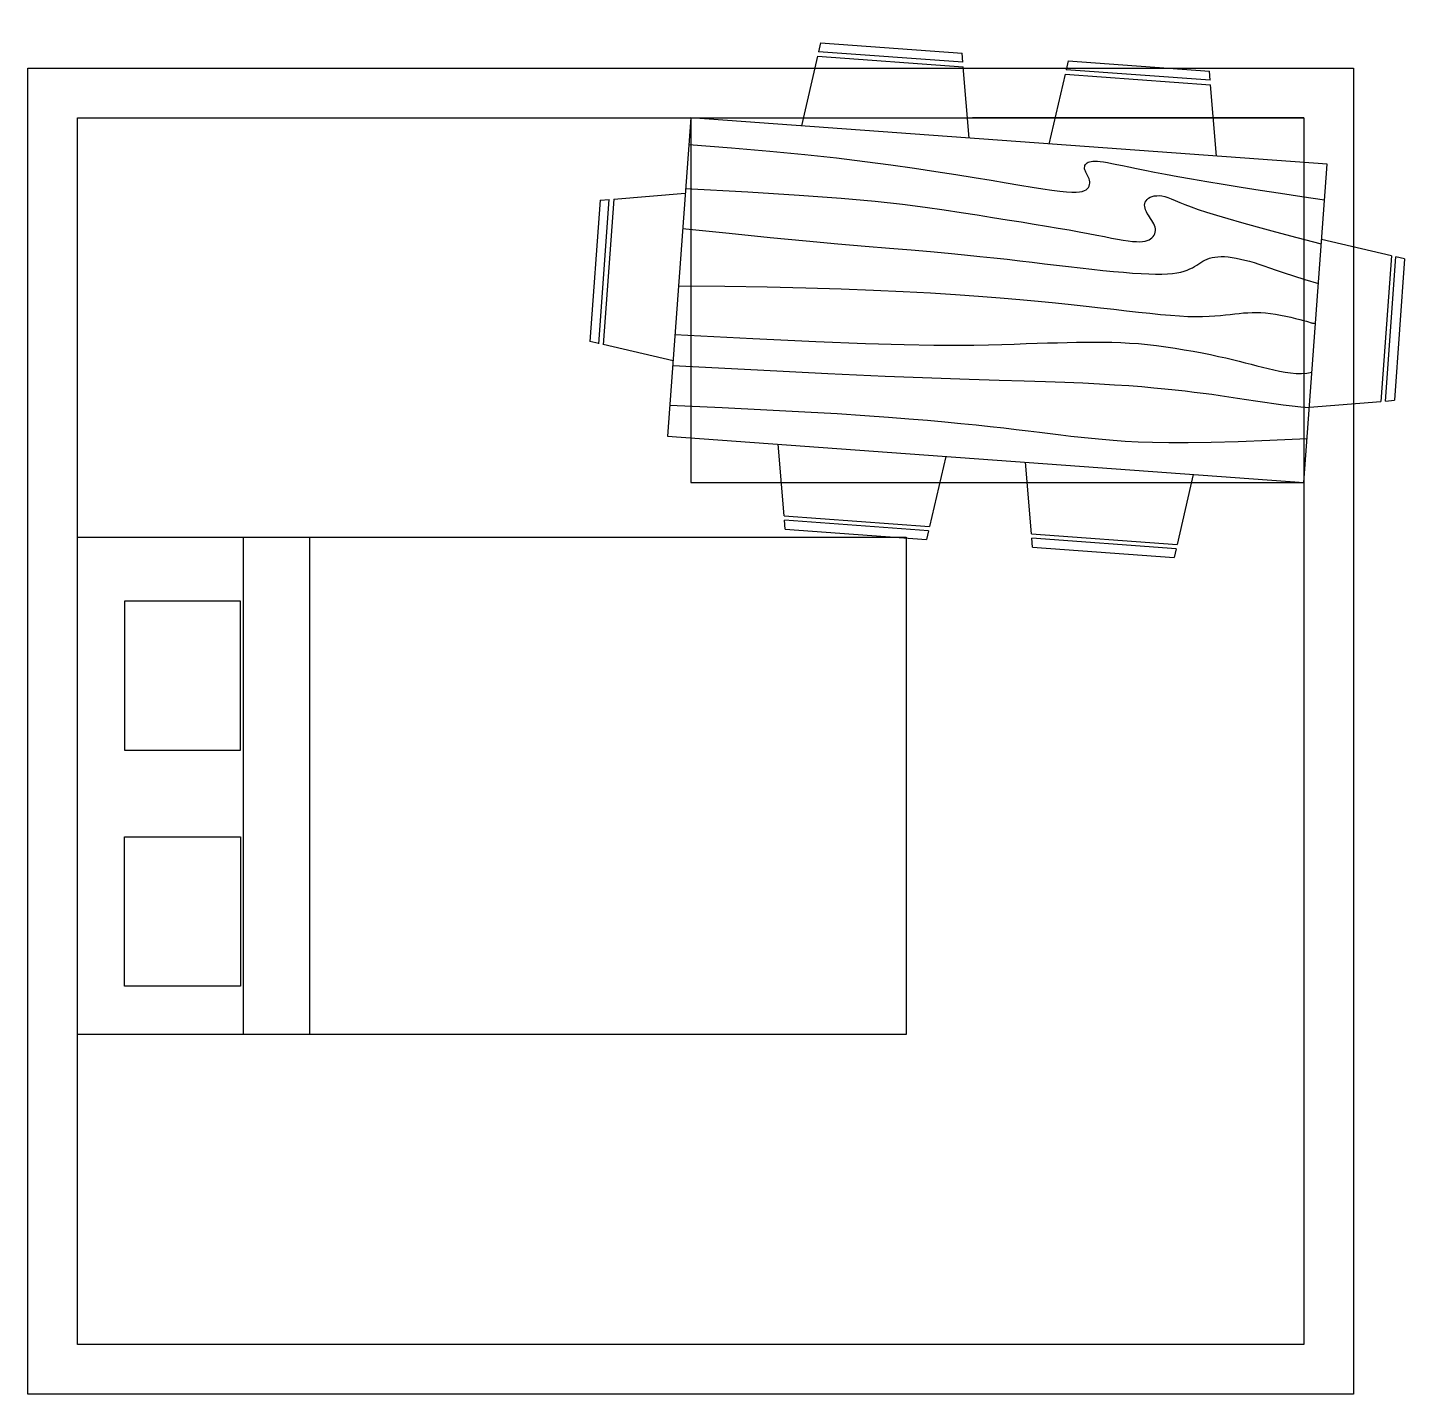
# Model space of a CAD drawing. Header units: millimetres. Extents: x 2510 to 2930, y 1850 to 2262.
import ezdxf

# ---------------------------------------------------------------- set-up
doc = ezdxf.new("R2010")
doc.units = ezdxf.units.MM

# ---------------------------------------------------------------- blocks, each defined once
blk = doc.blocks.new('yatak')
for p, q in [((0, 150), (50, 150)), ((50, 150), (50, 0)), ((70, 150), (70, 0))]:
    blk.add_line(p, q)
for points in [[(0, 150), (250, 150), (250, 0), (0, 0)], [(14.18, 85.79), (49.18, 85.79), (49.18, 130.79), (14.18, 130.79)], [(14.18, 59.61), (49.18, 59.61), (49.18, 14.61), (14.18, 14.61)]]:
    blk.add_lwpolyline(points, close=True)
blk = doc.blocks.new('Dining Set - 36 x 72 in.')
at = {"linetype": 'Continuous'}
for p, q in [((-22, 27.5), (-22.1562, 26.50042)), ((-22, 27.5), (-6, 27.5)), ((-5.8437, 26.49966), (-6, 27.5)), ((6, 27.5), (5.8438, 26.50042)), ((6, 27.5), (22, 27.5)), ((22.1563, 26.49966), (22, 27.5)), ((-22.2343, 26.00059), (-23.4847, 17.99762)), ((-22.2304, 26), (-5.7608, 26)), ((-5.8416, 26.5), (-22.1534, 26.5)), ((-4.5152, 17.99762), (-5.7655, 25.99926)), ((5.7657, 26.00059), (4.5153, 17.99762)), ((5.7696, 26), (22.2392, 26)), ((22.1584, 26.5), (5.8466, 26.5)), ((23.4848, 17.99762), (22.2345, 25.99926)), ((36, 18), (-36, 18)), ((-36, 18), (-36, -18)), ((36, -18), (36, 18)), ((-44.0006, 8.23428), (-35.9976, 9.48474)), ((44.0006, 8.23428), (35.9976, 9.48474)), ((-45.5, 8), (-44.5004, 8.15617)), ((-45.5, 8), (-45.5, -8)), ((-44.5, -8.15843), (-44.5, 8.15338)), ((-44, 8.23041), (-44, -8.23915)), ((44, 8.23041), (44, -8.23915)), ((44.5, -8.15843), (44.5, 8.15338)), ((45.5, 8), (44.5005, 8.15617)), ((45.5, 8), (45.5, -8)), ((-44.4997, -8.15631), (-45.5, -8)), ((-35.9976, -9.48476), (-43.9993, -8.2345)), ((35.9976, -9.48476), (43.9993, -8.2345)), ((44.4997, -8.15631), (45.5, -8)), ((-36, -18), (36, -18)), ((-22.2343, -26.0006), (-23.4847, -17.99762)), ((-4.5152, -17.99762), (-5.7655, -25.99928)), ((5.7657, -26.0006), (4.5153, -17.99762)), ((23.4848, -17.99762), (22.2345, -25.99928)), ((-22.2304, -26), (-5.7608, -26)), ((-22, -27.5), (-22.1562, -26.50044)), ((-5.8416, -26.5), (-22.1534, -26.5)), ((-5.8437, -26.49967), (-6, -27.5)), ((5.7696, -26), (22.2392, -26)), ((6, -27.5), (5.8438, -26.50044)), ((22.1584, -26.5), (5.8466, -26.5)), ((22.1563, -26.49967), (22, -27.5)), ((-22, -27.5), (-6, -27.5)), ((6, -27.5), (22, -27.5))]:
    blk.add_line(p, q, dxfattribs=at)
for points in [[(-36, 15), (-31.1772, 14.97754), (-26.8079, 14.91406), (-22.8538, 14.81543), (-19.276, 14.6875), (-16.0362, 14.53613), (-13.0957, 14.36718), (-10.4159, 14.18652), (-7.9583, 14), (-5.6904, 13.81315), (-3.6035, 13.63021), (-1.6954, 13.45508), (0.0365, 13.29166), (1.5945, 13.14388), (2.9811, 13.01562), (4.1988, 12.9108), (5.25, 12.83333), (6.1393, 12.78613), (6.8802, 12.76823), (7.4883, 12.77767), (7.9792, 12.8125), (8.3685, 12.87077), (8.6719, 12.95052), (8.9049, 13.0498), (9.0833, 13.16666), (9.2205, 13.29899), (9.3216, 13.44401), (9.3895, 13.59879), (9.4271, 13.76041), (9.4373, 13.92594), (9.4232, 14.09245), (9.3875, 14.257), (9.3333, 14.41666), (9.2638, 14.56917), (9.1836, 14.71484), (9.0975, 14.85465), (9.0104, 14.98958), (8.9272, 15.1206), (8.8529, 15.2487), (8.7922, 15.37483), (8.75, 15.5), (8.7305, 15.62467), (8.7344, 15.74739), (8.7617, 15.86621), (8.8125, 15.97916), (8.8867, 16.08431), (8.9844, 16.17968), (9.1055, 16.26334), (9.25, 16.33333), (9.4189, 16.38802), (9.6172, 16.42708), (9.8506, 16.45052), (10.125, 16.45833), (10.4463, 16.45052), (10.8203, 16.42708), (11.2529, 16.38802), (11.75, 16.33333), (12.3184, 16.26318), (12.9694, 16.17838), (13.7151, 16.07991), (14.5677, 15.96875), (15.5395, 15.84586), (16.6426, 15.71224), (17.8893, 15.56884), (19.2917, 15.41666), (20.859, 15.25667), (22.5879, 15.08984), (24.4721, 14.91715), (26.5052, 14.73958), (28.6809, 14.5581), (30.9929, 14.3737), (33.4347, 14.18733), (36, 14)], [(-36, 10), (-28.9766, 10.14274), (-23.1725, 10.20442), (-18.4241, 10.19775), (-14.5677, 10.13541), (-11.4399, 10.03011), (-8.877, 9.89453), (-6.7154, 9.74137), (-4.7917, 9.58333), (-2.9698, 9.43082), (-1.2246, 9.28515), (0.4415, 9.14534), (2.026, 9.01041), (3.5266, 8.87939), (4.9408, 8.7513), (6.266, 8.62516), (7.5, 8.5), (8.6411, 8.37549), (9.6914, 8.2539), (10.6538, 8.13818), (11.5312, 8.03125), (12.3267, 7.93603), (13.043, 7.85547), (13.6831, 7.79248), (14.25, 7.75), (14.7471, 7.7303), (15.1797, 7.73307), (15.5537, 7.75732), (15.875, 7.80208), (16.1494, 7.86637), (16.3828, 7.94922), (16.5811, 8.04964), (16.75, 8.16666), (16.8944, 8.29915), (17.0143, 8.44531), (17.1089, 8.60319), (17.1771, 8.77083), (17.218, 8.94629), (17.2305, 9.1276), (17.2137, 9.31282), (17.1667, 9.5), (17.0895, 9.6875), (16.987, 9.875), (16.8649, 10.0625), (16.7292, 10.25), (16.5856, 10.4375), (16.4401, 10.625), (16.2985, 10.8125), (16.1667, 11), (16.05, 11.18733), (15.9518, 11.3737), (15.8752, 11.5581), (15.8229, 11.73958), (15.798, 11.91715), (15.8034, 12.08984), (15.842, 12.25667), (15.9167, 12.41666), (16.0295, 12.56836), (16.1784, 12.70833), (16.3605, 12.83268), (16.5729, 12.9375), (16.8127, 13.01888), (17.0768, 13.07291), (17.3625, 13.0957), (17.6667, 13.08333), (17.9894, 13.03312), (18.3418, 12.94726), (18.7382, 12.82918), (19.1927, 12.68229), (19.7195, 12.51001), (20.3327, 12.31575), (21.0465, 12.10294), (21.875, 11.875), (22.8357, 11.63354), (23.959, 11.37304), (25.2786, 11.08618), (26.8282, 10.76562), (28.6414, 10.40405), (30.752, 9.99414), (33.1936, 9.52856), (36, 9)], [(-36, 5.5), (-30.7157, 5.3348), (-26.069, 5.20963), (-21.9946, 5.11767), (-18.4271, 5.05208), (-15.3009, 5.00602), (-12.5508, 4.97265), (-10.1112, 4.94515), (-7.9167, 4.91666), (-5.909, 4.88167), (-4.0586, 4.83984), (-2.3429, 4.79215), (-0.7396, 4.73958), (0.7739, 4.6831), (2.22, 4.6237), (3.6213, 4.56233), (5, 4.5), (6.373, 4.43782), (7.7344, 4.3776), (9.0723, 4.32129), (10.375, 4.27083), (11.6309, 4.22819), (12.8281, 4.19531), (13.9551, 4.17415), (15, 4.16666), (15.954, 4.17448), (16.819, 4.19791), (17.6001, 4.23698), (18.3021, 4.29166), (18.9299, 4.36198), (19.4883, 4.44791), (19.9823, 4.54948), (20.4167, 4.66666), (20.7969, 4.79899), (21.1302, 4.94401), (21.4245, 5.09879), (21.6875, 5.26041), (21.9271, 5.42594), (22.1511, 5.59245), (22.3672, 5.757), (22.5834, 5.91666), (22.8065, 6.06868), (23.0404, 6.21093), (23.2879, 6.34147), (23.5521, 6.45833), (23.8358, 6.55957), (24.142, 6.64323), (24.4735, 6.70735), (24.8334, 6.75), (25.2235, 6.76969), (25.642, 6.76692), (26.0858, 6.74267), (26.5521, 6.69791), (27.0379, 6.63362), (27.5404, 6.55078), (28.0565, 6.45036), (28.5834, 6.33333), (29.1242, 6.19987), (29.7071, 6.04687), (30.3661, 5.87044), (31.1354, 5.66666), (32.0493, 5.43164), (33.142, 5.16146), (34.4475, 4.85221), (36, 4.5)], [(-36, -1), (-30.7915, -0.6591), (-26.0195, -0.38216), (-21.6519, -0.16284), (-17.6563, 0.00521), (-14.0005, 0.12833), (-10.6523, 0.21289), (-7.5796, 0.26522), (-4.75, 0.29166), (-2.134, 0.29793), (0.2878, 0.28711), (2.5317, 0.26163), (4.6146, 0.22396), (6.5529, 0.17651), (8.3633, 0.12174), (10.0623, 0.06209), (11.6667, 0), (13.1899, -0.06201), (14.6341, -0.1211), (15.9982, -0.17432), (17.2813, -0.21875), (18.4823, -0.25147), (19.6003, -0.26953), (20.6343, -0.27002), (21.5834, -0.25), (22.4481, -0.20768), (23.2357, -0.14584), (23.9549, -0.06836), (24.6146, 0.02083), (25.2235, 0.11784), (25.7904, 0.21875), (26.3241, 0.31966), (26.8334, 0.41666), (27.3265, 0.50618), (27.8099, 0.58593), (28.2894, 0.65397), (28.7709, 0.70833), (29.2601, 0.74707), (29.763, 0.76823), (30.2855, 0.76985), (30.8334, 0.75), (31.4088, 0.70784), (31.9994, 0.64713), (32.589, 0.57275), (33.1615, 0.48958), (33.7008, 0.4025), (34.1908, 0.3164), (34.6153, 0.23616), (34.9584, 0.16666), (35.2099, 0.11165), (35.3848, 0.07031), (35.504, 0.04069), (35.5886, 0.02083), (35.6594, 0.00879), (35.7377, 0.0026), (35.8442, 0.00032), (36, 0)], [(-36, -6.5), (-27.1843, -6.31267), (-20.084, -6.1263), (-14.469, -5.9419), (-10.1094, -5.76042), (-6.7752, -5.58285), (-4.2363, -5.41016), (-2.2629, -5.24333), (-0.625, -5.08334), (0.8708, -4.93099), (2.2715, -4.78646), (3.5872, -4.64974), (4.8281, -4.52084), (6.0046, -4.39974), (7.127, -4.28646), (8.2053, -4.18099), (9.25, -4.08334), (10.2705, -3.99382), (11.2734, -3.91407), (12.2647, -3.84603), (13.25, -3.79167), (14.2354, -3.75293), (15.2266, -3.73177), (16.2295, -3.73015), (17.25, -3.75), (18.2912, -3.79248), (19.3451, -3.85547), (20.4009, -3.93604), (21.4479, -4.03125), (22.4754, -4.13819), (23.4727, -4.25391), (24.4289, -4.37549), (25.3334, -4.5), (26.1785, -4.62492), (26.9694, -4.74935), (27.7145, -4.87281), (28.4219, -4.99479), (29.1, -5.11483), (29.7572, -5.23242), (30.4016, -5.34709), (31.0417, -5.45834), (31.6837, -5.56437), (32.3262, -5.65821), (32.9658, -5.73153), (33.599, -5.77604), (34.2224, -5.78345), (34.8327, -5.74545), (35.4264, -5.65373), (36, -5.5)], [(-36, -10), (-26.4022, -9.81299), (-18.4675, -9.62891), (-11.9839, -9.45069), (-6.7396, -9.28125), (-2.5226, -9.12354), (0.8789, -8.98047), (3.6769, -8.85498), (6.0833, -8.75), (8.2767, -8.66765), (10.3021, -8.60677), (12.1712, -8.56543), (13.8958, -8.54167), (15.4876, -8.53353), (16.9583, -8.53907), (18.3197, -8.55632), (19.5834, -8.58334), (20.7616, -8.61841), (21.8685, -8.66081), (22.9188, -8.71004), (23.9271, -8.76563), (24.9081, -8.82707), (25.8763, -8.89388), (26.8465, -8.96558), (27.8334, -9.04167), (28.8474, -9.12118), (29.8828, -9.20117), (30.93, -9.27824), (31.9792, -9.34896), (33.0205, -9.40991), (34.0443, -9.45768), (35.0407, -9.48885), (36, -9.5)], [(-36, -14.5), (-30.0881, -14.33513), (-25.0332, -14.21224), (-20.7312, -14.12647), (-17.0781, -14.07292), (-13.97, -14.04671), (-11.3027, -14.04297), (-8.9724, -14.05681), (-6.875, -14.08334), (-4.9224, -14.11833), (-3.0905, -14.16016), (-1.3709, -14.20785), (0.2448, -14.26042), (1.7647, -14.3169), (3.1973, -14.3763), (4.5507, -14.43767), (5.8333, -14.5), (7.0554, -14.5621), (8.235, -14.62175), (9.3922, -14.67652), (10.5469, -14.72396), (11.7192, -14.76164), (12.929, -14.78711), (14.1965, -14.79794), (15.5417, -14.79167), (16.9933, -14.76424), (18.6152, -14.70508), (20.4804, -14.60197), (22.6615, -14.44271), (25.2312, -14.21509), (28.2624, -13.9069), (31.8277, -13.50594), (36, -13)]]:
    blk.add_lwpolyline(points, dxfattribs=at)

msp = doc.modelspace()

# ---------------------------------------------------------------- linework, layer by layer
for p, q in [((2710.46, 2234.94), (2710.46, 2124.94)), ((2895.46, 2234.94), (2795.46, 2234.94)), ((2710.46, 2124.94), (2895.46, 2124.94))]:
    msp.add_line(p, q)
for points in [[(2510.46, 2249.94), (2910.46, 2249.94), (2910.46, 1849.94), (2510.46, 1849.94)], [(2525.46, 2234.94), (2895.46, 2234.94), (2895.46, 1864.94), (2525.46, 1864.94)]]:
    msp.add_lwpolyline(points, close=True)

# ---------------------------------------------------------------- block references
at = {"xscale": 2.673746389074048, "yscale": 2.673746389074048, "zscale": 2.673746389074048, "rotation": 355.8295634751579}
msp.add_blockref('Dining Set - 36 x 72 in.', (2802.96, 2179.94), dxfattribs=at)
msp.add_blockref('yatak', (2525.46, 1958.42))

doc.saveas('drawing.dxf')
